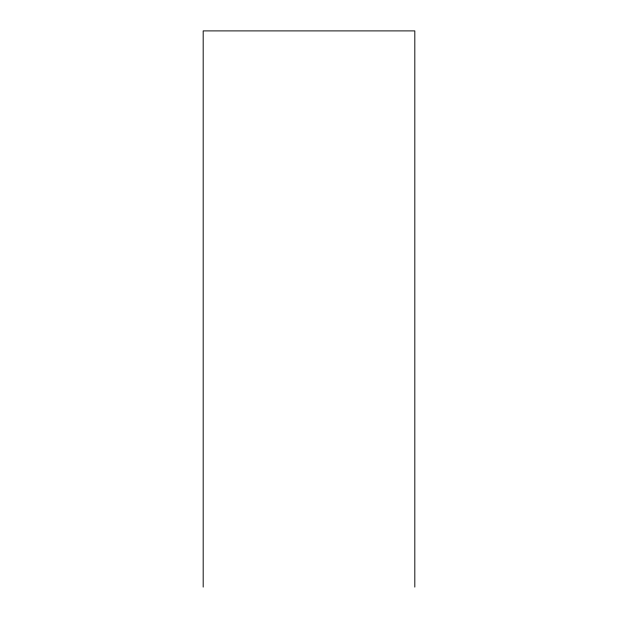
<?xml version="1.0" encoding="UTF-8"?>
<svg xmlns="http://www.w3.org/2000/svg" width="618" height="618" viewBox="0 0 618 618"><rect width="100%" height="100%" fill="white"/><g stroke="black" fill="none" stroke-linecap="round" stroke-linejoin="round"><path stroke-width="0.93" d="M414.817 587.1L414.817 30.9L203.183 30.9L203.183 587.1"/></g></svg>
